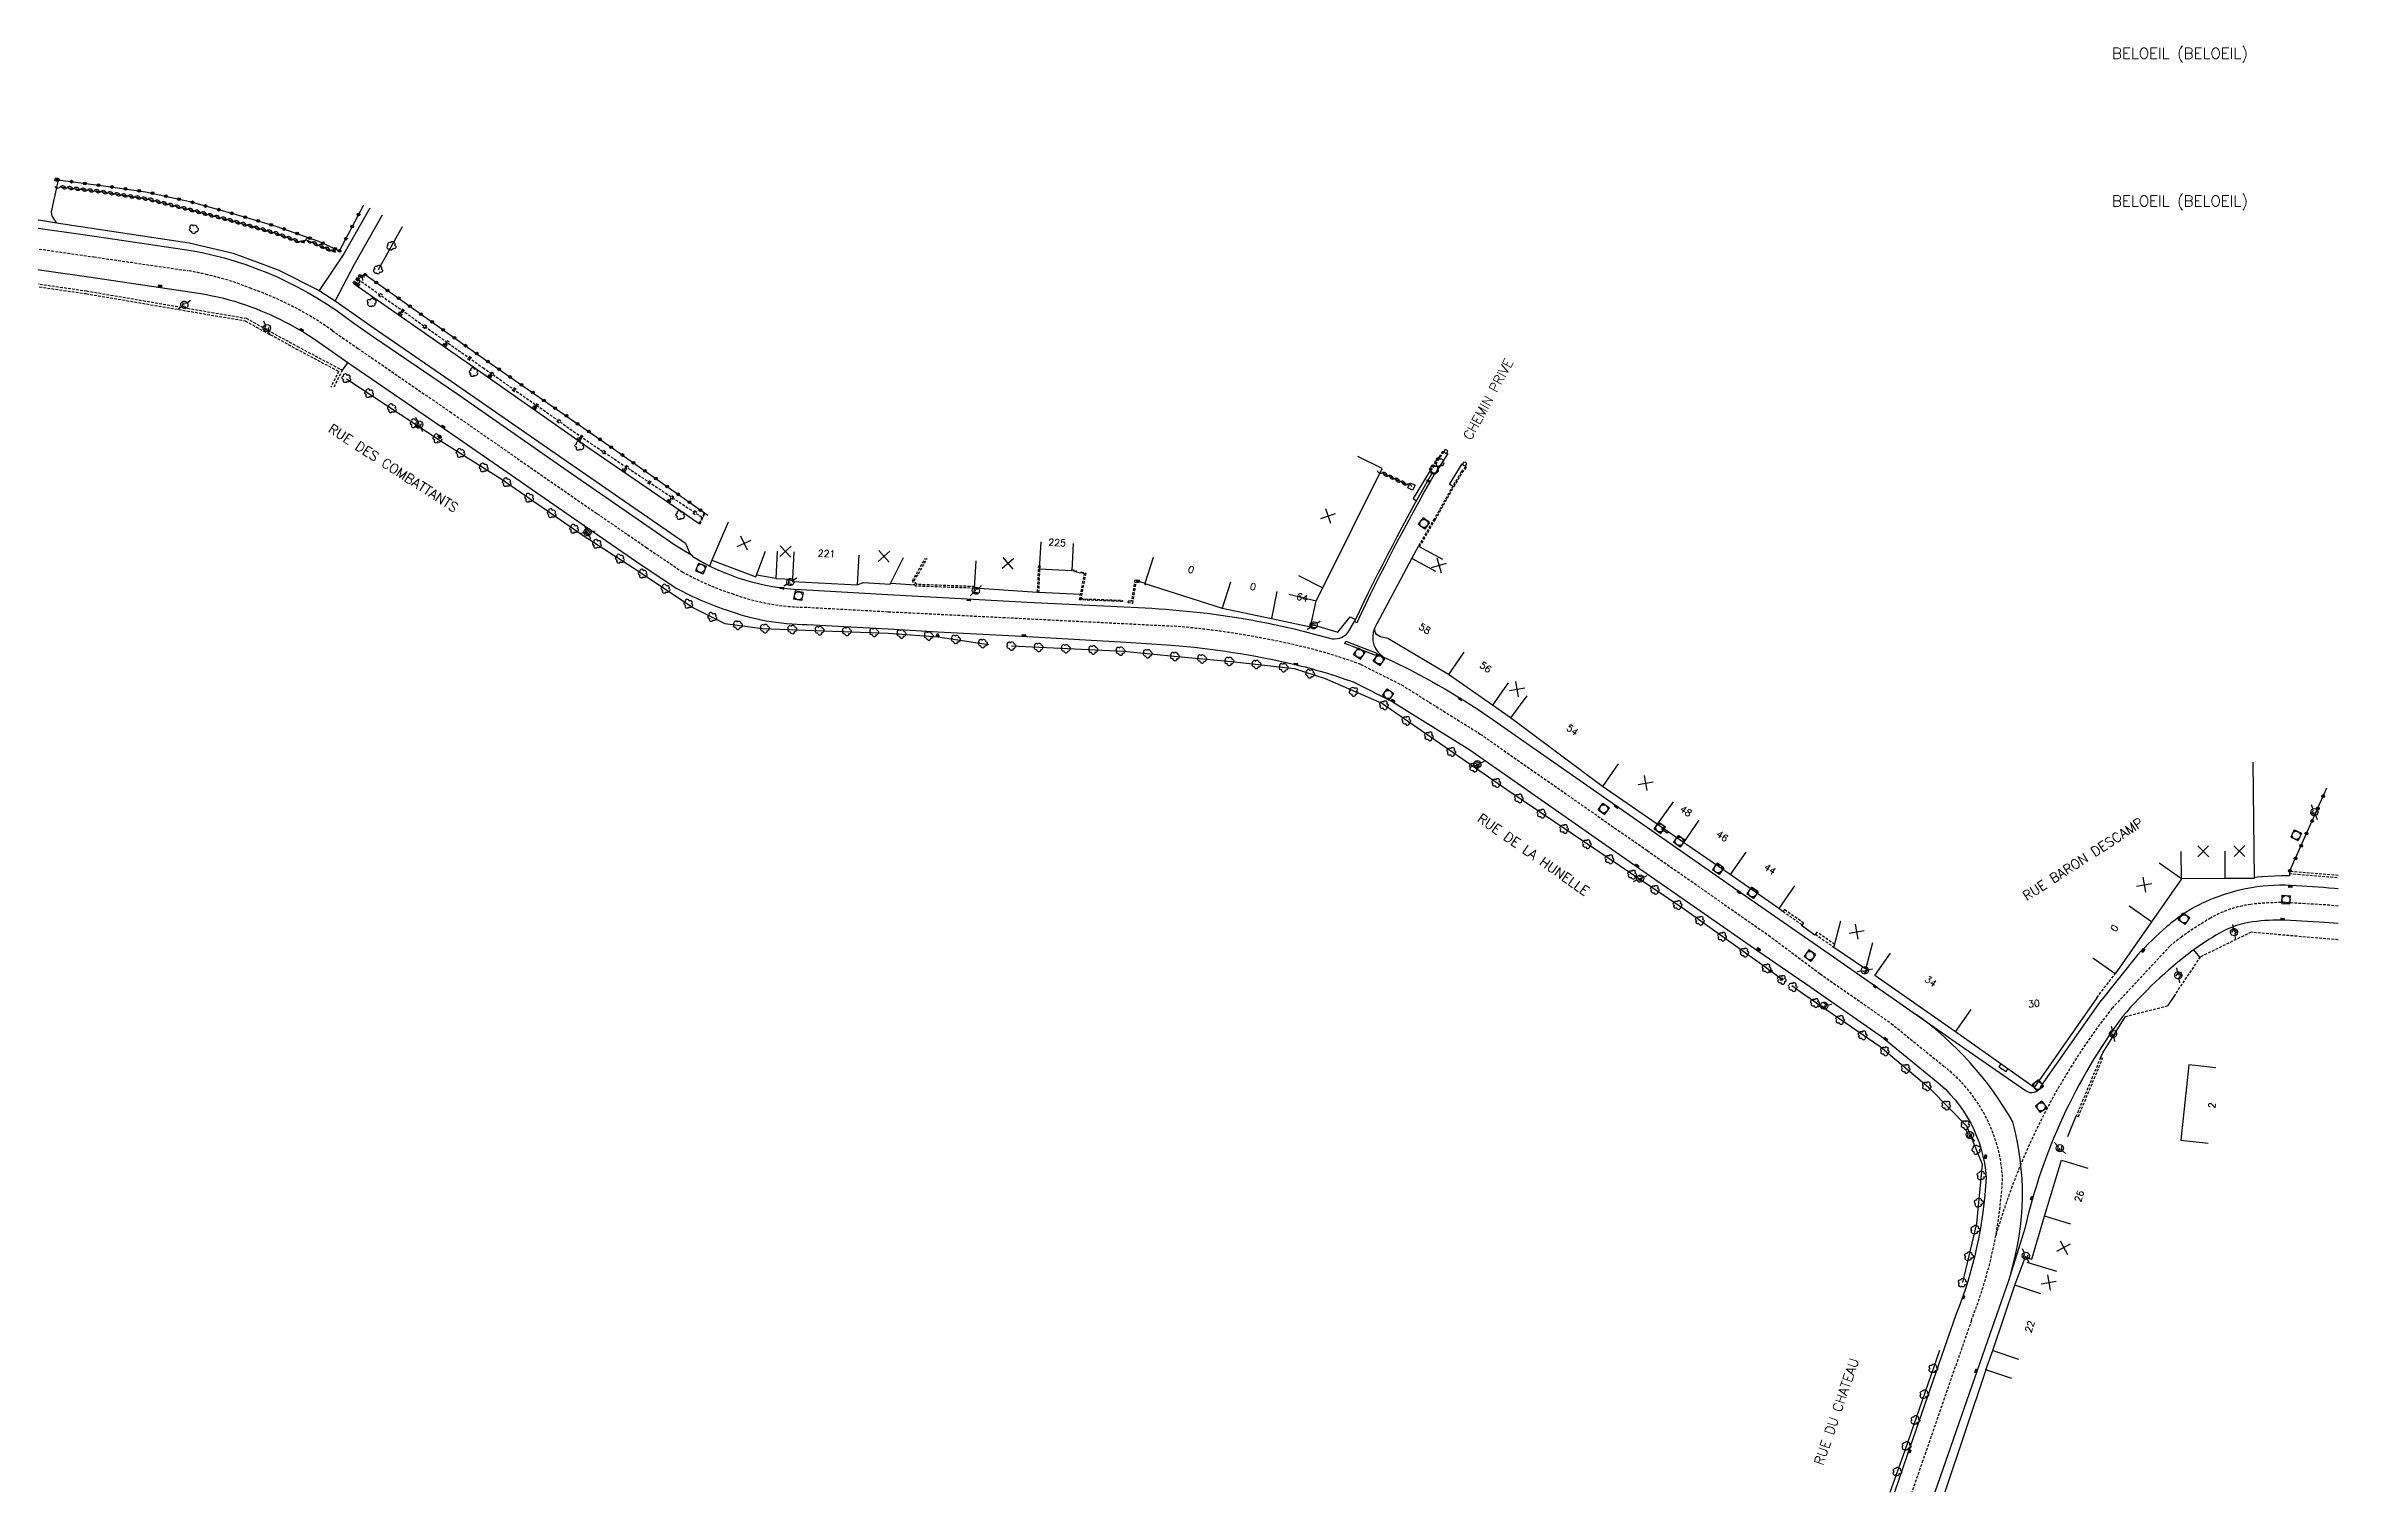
# Model space of a CAD drawing. Header units: millimetres. Extents: x 103999 to 105000, y 137999 to 138988.
# Drawn here: x 104580.5 to 105000, y 138000 to 138264.8 of the extents above; entities that cross this region are included whole.
import ezdxf
from ezdxf.enums import TextEntityAlignment as Align

# ---------------------------------------------------------------- set-up
doc = ezdxf.new("R2010")
doc.units = ezdxf.units.MM
doc.linetypes.add('DASHED', pattern=[0.75, 0.5, -0.25])
doc.layers.get('0').update_dxf_attribs({"linetype": 'CONTINUOUS'})
for name, color, linetype in [('W0001', 6, 'DASHED'), ('W0008', 7, 'CONTINUOUS'), ('W0100', 7, 'CONTINUOUS'), ('W0112', 1, 'DASHED'), ('W0211', 2, 'CONTINUOUS'), ('W0220', 5, 'DASHED'), ('W0300', 7, 'CONTINUOUS'), ('W0302', 3, 'CONTINUOUS'), ('W0310', 3, 'CONTINUOUS'), ('W0322', 7, 'CONTINUOUS'), ('W0334', 7, 'CONTINUOUS'), ('W0400', 7, 'CONTINUOUS'), ('W0420', 7, 'CONTINUOUS'), ('W0471', 7, 'CONTINUOUS'), ('W0851', 7, 'CONTINUOUS'), ('W0980', 7, 'CONTINUOUS'), ('W0989', 7, 'CONTINUOUS'), ('W0991', 7, 'CONTINUOUS'), ('W1102', 7, 'CONTINUOUS')]:
    doc.layers.add(name, color=color, linetype=linetype)
doc.styles.get("Standard").update_dxf_attribs({"font": 'romans.shx', "width": 0.85})

# ---------------------------------------------------------------- blocks, each defined once
blk = doc.blocks.new('t991o')
at = {"color": 0, "linetype": 'Continuous'}
for p, q in [((-1, 1), (1, -1)), ((-1, -1), (1, 1))]:
    blk.add_line(p, q, dxfattribs=at)
blk = doc.blocks.new('T400')
for p, q in [((-0.15, 0.3), (0.15, 0.3)), ((-0.15, -0.25), (-0.15, 0.3)), ((-0.15, 0.15), (0.15, 0.15)), ((-0.15, 0), (0.15, 0)), ((0.15, 0.3), (0.15, -0.25)), ((-0.15, -0.15), (0.15, -0.15)), ((-0.15, -0.25), (-0.15, -0.3)), ((-0.15, -0.3), (0.15, -0.3)), ((0.15, -0.3), (0.15, -0.25))]:
    blk.add_line(p, q)
blk = doc.blocks.new('T471')
for p, q in [((-0.333334, 0.333334), (-0.333334, -0.333334)), ((-0.333334, 0.333334), (0.333334, 0.333334)), ((-0.333334, 0), (0, 0)), ((0.500001, 0.500001), (1.000002, 1.000002)), ((-0.500001, -0.500001), (-1.000002, -1.000002)), ((-0.333334, -0.333334), (0.333334, -0.333334))]:
    blk.add_line(p, q)
blk.add_ellipse((0, 0), major_axis=(0.471405, 0.471405), ratio=1, start_param=5.4977871438, end_param=11.780972451)
blk = doc.blocks.new('T300')
for p, q in [((-0.8, 0.51), (-0.86, 0.34)), ((-0.86, 0.34), (-0.86, 0.17)), ((-0.86, 0.17), (-0.74, 0.06)), ((-0.69, 0.63), (-0.8, 0.51)), ((-0.8, -0.06), (-0.74, 0.06)), ((-0.74, 0.06), (-0.69, 0.11)), ((-0.57, 0.69), (-0.69, 0.63)), ((-0.46, 0.69), (-0.57, 0.69)), ((-0.29, 0.63), (-0.46, 0.69)), ((-0.29, 0.63), (-0.17, 0.74)), ((-0.23, 0.57), (-0.29, 0.63)), ((-0.17, 0.74), (-0.06, 0.8)), ((-0.06, 0.8), (0.06, 0.8)), ((0.06, 0.8), (0.23, 0.74)), ((0.23, 0.74), (0.34, 0.63)), ((0.34, 0.63), (0.4, 0.51)), ((0.46, 0.46), (0.34, 0.46)), ((0.4, 0.51), (0.4, 0.46)), ((0.57, 0.4), (0.46, 0.46)), ((0.57, 0.4), (0.69, 0.29)), ((0.69, 0.29), (0.74, 0.17)), ((0.74, 0.06), (0.69, -0.17)), ((0.74, 0.17), (0.74, 0.06)), ((-0.8, -0.17), (-0.8, -0.06)), ((-0.8, -0.23), (-0.8, -0.17)), ((-0.74, -0.34), (-0.8, -0.23)), ((-0.69, -0.4), (-0.74, -0.34)), ((-0.51, -0.46), (-0.69, -0.4)), ((-0.4, -0.46), (-0.51, -0.46)), ((-0.4, -0.46), (-0.34, -0.46)), ((-0.34, -0.46), (-0.34, -0.4)), ((-0.34, -0.51), (-0.34, -0.46)), ((-0.29, -0.63), (-0.34, -0.51)), ((-0.17, -0.74), (-0.29, -0.63)), ((-0.06, -0.8), (-0.17, -0.74)), ((0.06, -0.8), (-0.06, -0.8)), ((0.17, -0.74), (0.06, -0.8)), ((0.23, -0.69), (0.17, -0.74)), ((0.29, -0.46), (0.23, -0.46)), ((0.29, -0.63), (0.23, -0.69)), ((0.46, -0.4), (0.29, -0.46)), ((0.34, -0.51), (0.29, -0.63)), ((0.34, -0.51), (0.34, -0.46)), ((0.57, -0.34), (0.46, -0.4)), ((0.63, -0.29), (0.57, -0.34)), ((0.69, -0.17), (0.63, -0.29))]:
    blk.add_line(p, q)
blk = doc.blocks.new('T420')
for p, q in [((0.75, 0.75), (-0.75, 0.75)), ((-0.75, 0.75), (-0.75, -0.75)), ((0.75, 0.75), (0.75, -0.75)), ((0.75, -0.75), (-0.75, -0.75))]:
    blk.add_line(p, q)
blk.add_ellipse((0, 0), major_axis=(-0.53, 0.53), ratio=1, start_param=3.926991, end_param=10.210176)
blk = doc.blocks.new('t112o')
at = {"color": 0, "linetype": 'Continuous'}
for p, q in [((-0.5, 0.5), (0.5, 0.5)), ((-0.5, -0.5), (-0.5, 0.5)), ((0.5, 0.5), (0.5, -0.5)), ((0.5, -0.5), (-0.5, -0.5))]:
    blk.add_line(p, q, dxfattribs=at)
blk = doc.blocks.new('t211o')
at = {"color": 0, "linetype": 'Continuous'}
for p, q in [((-0.29, 0.5), (-0.29, 0)), ((0, 1), (0, 0)), ((0.29, 0.5), (0.29, 0))]:
    blk.add_line(p, q, dxfattribs=at)
blk = doc.blocks.new('t220o')
at = {"color": 0, "linetype": 'Continuous'}
for p, q in [((-0.25, 0.25), (0.25, 0.25)), ((-0.25, -0.25), (0.25, -0.25))]:
    blk.add_line(p, q, dxfattribs=at)
blk = doc.blocks.new('t310o')
at = {"color": 0, "linetype": 'Continuous'}
for centre, start, end in [((-0.5, 0.38), 216.8699, 323.1304), ((0.5, -0.37), 36.8699, 143.1303)]:
    blk.add_arc(centre, 0.625, start, end, dxfattribs=at)
blk = doc.blocks.new('t322o')
at = {"color": 0, "linetype": 'Continuous'}
for radius in [0.25, 0.15]:
    blk.add_circle((0, 0), radius, dxfattribs=at)
blk = doc.blocks.new('T851')
for p, q in [((-0.25, -0.15), (0, 0.32)), ((0, 0.32), (0.25, -0.15)), ((-0.25, -0.15), (0.25, -0.15))]:
    blk.add_line(p, q)
for major_axis in [(-0.106, 0.106), (-0.0354, 0.0354), (-0.0236, 0.0236)]:
    blk.add_ellipse((0, 0), major_axis=major_axis, ratio=1, start_param=3.926991, end_param=10.210176)

msp = doc.modelspace()

# ---------------------------------------------------------------- linework, layer by layer
at = {"layer": 'W0001'}
for points in [[(104575.54, 138228.12), (104589.26, 138226.13), (104606.48, 138223.62, -0.014247), (104610.06, 138222.86, -0.04232), (104618.08, 138220.33, -0.069818), (104632.9, 138212.67), (104637.57, 138209.39), (104654.45, 138197.79), (104666.71, 138189.3), (104681.4, 138179.12), (104690.39, 138172.92), (104696.94, 138168.51, 0.049702), (104706.03, 138164.49, 0.086786), (104719.91, 138161.99), (104734.61, 138161.19), (104786.75, 138158.56, -0.036355), (104809.65, 138154.96, -0.031304), (104821.13, 138151.53), (104828.58, 138147.79), (104842.99, 138138.79), (104873.53, 138117.47), (104895.77, 138101.94), (104905.21, 138094.89)], [(105000, 138107.3), (104997.74, 138107.5), (104990.34, 138107.92, 0.036583), (104983.99, 138107.59, 0.101348), (104976.66, 138105.09, 0.022499), (104971.36, 138101.67, 0.024074), (104969.2, 138099.96), (104958.61, 138088.59)], [(104905.21, 138094.89), (104918.21, 138085.81), (104928.03, 138077.82, -0.212229), (104938.59, 138057.65, -0.081743), (104932.87, 138031.42), (104923.98, 138005.8), (104921.97, 138000)], [(104958.61, 138088.59, 0.096187), (104937.32, 138046.9)]]:
    msp.add_lwpolyline(points, format="xyb", dxfattribs=at)
at = {"layer": 'W0008'}
for points in [[(104576.07, 138231.84), (104589.8, 138229.85), (104607.09, 138227.32, -0.121999), (104636.86, 138213.98), (104640.47, 138211.49), (104655.67, 138201.11), (104675.31, 138187.44), (104695.61, 138173.41), (104698.8, 138171.48), (104698.78, 138171.34, 0.129302), (104718.74, 138165.26), (104734.6, 138164.34), (104749.1, 138163.53), (104760.08, 138162.96), (104779.11, 138162, -0.032019), (104799.26, 138159.98, -0.02027), (104810.57, 138157.64), (104815.4, 138156.34, 0.303131), (104818.82, 138157.41), (104819.99, 138159.41), (104820.44, 138159.2, -0.019811), (104834.63, 138186.38)], [(104573.72, 138224.54), (104588.38, 138222.47), (104608.83, 138219.41, -0.046105), (104617.04, 138217.35, -0.069842), (104631.08, 138210.1), (104635.77, 138206.8), (104652.66, 138195.19), (104664.92, 138186.71), (104679.61, 138176.53), (104688.61, 138170.32), (104695.28, 138165.83, 0.050027), (104705, 138161.52, 0.086019), (104719.82, 138158.84), (104734.61, 138158.03), (104743.74, 138157.52), (104759.04, 138156.69), (104778.17, 138155.59), (104786.49, 138155.08, -0.036296), (104808.87, 138151.57, -0.030782), (104819.74, 138148.32), (104826.87, 138144.75), (104841.07, 138135.88), (104871.54, 138114.61), (104893.79, 138099.07), (104903.5, 138092.43)], [(104823.63, 138158.13, 0.368937), (104825.41, 138152.82, -0.044713), (104844.73, 138141.82), (104890.75, 138109.74), (104907.67, 138098.03)], [(104907.67, 138098.03), (104929.29, 138082.89), (104942.76, 138073.55, 0.497187), (104945.59, 138074.27), (104956.6, 138090.01)], [(104903.5, 138092.43), (104916.4, 138083.41), (104926.15, 138075.48, -0.210645), (104935.58, 138057.62, -0.08139), (104930.06, 138032.47), (104921.15, 138006.78), (104918.8, 138000)], [(104960.58, 138087.13, 0.10382), (104942.66, 138048.26), (104939.65, 138038.69), (104935.35, 138026.32), (104926.2, 138000)]]:
    msp.add_lwpolyline(points, format="xyb", dxfattribs=at)
for points in [[(104639.76, 138235.07), (104635.02, 138226.67), (104630.5, 138219.97)], [(104642.01, 138233.8), (104636.91, 138224.77), (104633.41, 138218.07)]]:
    msp.add_lwpolyline(points, dxfattribs=at)
at = {"layer": 'W0008', "flags": 128}
msp.add_lwpolyline([(105000, 138110.45), (104999.31, 138110.51, 0.007854), (104991.33, 138111.06, 0.063239), (104983.13, 138110.46, 0.057362), (104975.61, 138108.02, 0.073122), (104968.59, 138103.48, 0.023822), (104963.35, 138098.42), (104956.6, 138090.01)], format="xyb", dxfattribs=at)
at = {"layer": 'W0100'}
for p, q in [((104971.34, 138112.26), (104967.24, 138115.13)), ((104971.34, 138112.26), (104971.3, 138117.26)), ((104949.38, 138060.77), (104954.16, 138059.33)), ((104936.79, 138025.94), (104941.53, 138024.33))]:
    msp.add_line(p, q, dxfattribs=at)
for points in [[(104783.11, 138171.09), (104781.6, 138166.33), (104795.77, 138161.82), (104804.77, 138159.97), (104811.95, 138158.44), (104812.94, 138163.17), (104814.17, 138165.55), (104825.05, 138187.37), (104820.57, 138189.6)], [(104705.38, 138177.55), (104702.39, 138170.59), (104710.44, 138167.56), (104712.2, 138172.24)], [(104714.3, 138172.28), (104714.05, 138167.29), (104717.17, 138167.14), (104717.15, 138166.7), (104729.05, 138166.1), (104730.07, 138166.5), (104734.99, 138166.25), (104737.42, 138171.13)], [(104768.49, 138173.68), (104768.22, 138168.68), (104762.36, 138168.99), (104762.62, 138173.99)], [(104900.48, 138110.98), (104897.63, 138106.88), (104888.73, 138113.05), (104880.19, 138118.91), (104875.39, 138122.28), (104865.38, 138129.19), (104848.52, 138141.76), (104845.23, 138144.06), (104837.16, 138149.68), (104826.08, 138156.29), (104824.71, 138156.56), (104824.02, 138157.01), (104823.82, 138157.34), (104823.63, 138158.13), (104830.45, 138170.94), (104831.7, 138173.21), (104836.08, 138170.79)], [(104761.97, 138164.73), (104761.93, 138164.67), (104750.42, 138165.48), (104750.77, 138170.47)], [(104984.41, 138133.64), (104984.63, 138112.35), (104979.35, 138112.33), (104971.34, 138112.26), (104965.84, 138104.42), (104959.19, 138094.88), (104955.09, 138097.74)], [(104907.72, 138099.74), (104908.97, 138104.59)], [(104913.57, 138095.76), (104907.72, 138099.74)], [(104913.57, 138095.76), (104914.82, 138100.6)], [(104955.82, 138090.52), (104944.37, 138074.08), (104929.98, 138084.27), (104915.2, 138094.56), (104918.05, 138098.67)], [(104956.52, 138079.54), (104956.93, 138080.45), (104961.06, 138087.05)], [(104977.63, 138077.7), (104972.66, 138078.22), (104971.22, 138064.43), (104976.19, 138063.91)], [(104936.79, 138025.94), (104940.85, 138037.91), (104942.69, 138042.99), (104943.92, 138042.68), (104946.28, 138050.5), (104949.38, 138060.77)], [(104940.29, 138020.83), (104935.55, 138022.42), (104928.04, 138000)]]:
    msp.add_lwpolyline(points, dxfattribs=at)
msp.add_lwpolyline([(105000, 138104.09), (104997.51, 138104.3), (104990.22, 138104.72, 0.036225), (104984.39, 138104.41, 0.101348), (104978.27, 138102.33, 0.022499), (104973.22, 138099.06, 0.050989), (104960.58, 138087.13, 0.050989)], format="xyb", dxfattribs=at)
at = {"layer": 'W0112'}
for p, q in [((104955.82, 138090.52), (104959.19, 138094.88)), ((104961.06, 138087.05), (104968.76, 138089.05))]:
    msp.add_line(p, q, dxfattribs=at)
for points in [[(104582.27, 138240.61), (104582.71, 138240.52), (104582.6, 138239.97), (104582.14, 138240.07)], [(104636.75, 138221.34), (104637.93, 138222.93), (104638.11, 138222.8), (104636.93, 138221.21)], [(104836.11, 138190.53), (104833.79, 138187.09), (104833.98, 138186.97), (104836.3, 138190.4)], [(104836.3, 138190.4), (104836.81, 138190.12), (104837.07, 138190.61), (104836.56, 138190.89)], [(104840, 138188.64), (104839.7, 138188.18), (104840.23, 138187.8), (104840.55, 138188.24)], [(104700.21, 138177.25), (104701.08, 138179.12), (104700.91, 138179.2), (104700.04, 138177.33)], [(104768.23, 138168.89), (104769.06, 138168.69), (104769.01, 138168.49), (104768.22, 138168.68)], [(104769.94, 138168.47), (104770.79, 138168.26), (104769.9, 138163.56), (104777.54, 138163.25), (104777.53, 138163.05), (104769.66, 138163.37), (104770.56, 138168.11), (104769.89, 138168.27)], [(104778.5, 138162.85), (104779.4, 138162.75), (104780.02, 138166.63), (104780.32, 138166.56), (104780.39, 138166.86), (104779.77, 138167), (104779.14, 138163.09), (104778.53, 138163.15)], [(104898.71, 138106.65), (104902.17, 138104.24), (104901.89, 138103.83), (104898.43, 138106.24)], [(104907.86, 138100.26), (104904.61, 138102.54), (104904.33, 138102.13), (104907.72, 138099.74)], [(104956.52, 138079.54), (104952.07, 138068.9), (104952.46, 138068.76), (104956.9, 138079.4)]]:
    msp.add_lwpolyline(points, close=True, dxfattribs=at)
for points in [[(104489.76, 138233.82), (104514.56, 138230.2), (104531.52, 138227.67), (104563.41, 138222.99), (104574.09, 138221.41), (104587.83, 138219.41), (104616.97, 138214.43), (104626.24, 138209.33), (104634.07, 138205.18), (104632.63, 138202.29)], [(104489.83, 138234.32), (104514.63, 138230.7), (104531.59, 138228.17), (104563.49, 138223.49), (104574.16, 138221.91), (104587.91, 138219.91), (104617.14, 138214.9), (104626.48, 138209.77), (104634.73, 138205.4), (104633.08, 138202.06)], [(104831.9, 138173.1), (104834.78, 138178.09), (104838.19, 138184.07), (104839.69, 138186.63), (104840.45, 138187.57), (104840.28, 138187.71), (104839.51, 138186.76), (104837.99, 138184.19), (104834.58, 138178.2), (104831.7, 138173.21)], [(104750.42, 138165.48), (104739.69, 138165.87), (104739.06, 138166.84), (104741.44, 138170.93)], [(104750.43, 138165.78), (104739.86, 138166.17), (104739.41, 138166.84), (104741.78, 138170.91)], [(104762.39, 138169.65), (104762.17, 138164.72), (104761.97, 138164.73), (104762.19, 138169.67)], [(104781.6, 138166.33), (104781.57, 138166.22), (104781.79, 138166.16), (104781.82, 138166.26)], [(105000, 138112.9), (104991.12, 138113.64), (104991.09, 138113.24), (105000, 138112.5)], [(105000, 138101.11), (104984.06, 138102.49), (104974.75, 138097.99), (104970.15, 138091.13)]]:
    msp.add_lwpolyline(points, dxfattribs=at)
at = {"layer": 'W0211'}
for points in [[(104638.11, 138222.8), (104638.93, 138222.89)], [(104636.93, 138221.21), (104659.4, 138205.55), (104679.47, 138191.4), (104700.04, 138177.33)]]:
    msp.add_lwpolyline(points, dxfattribs=at)
at = {"layer": 'W0220'}
for points in [[(104637.61, 138222.06), (104660.45, 138205.88), (104680.12, 138192.05), (104700.57, 138178.47)], [(104700.73, 138178.37), (104700.76, 138178.35)]]:
    msp.add_lwpolyline(points, dxfattribs=at)
at = {"layer": 'W0302'}
for points in [[(104641.35, 138223.85), (104645.76, 138231.68)], [(104635.5, 138203.83), (104652.62, 138192.53), (104663.98, 138185.38), (104678.8, 138175.16), (104687.9, 138169.3), (104699.02, 138161.9), (104704.72, 138159), (104711.66, 138158.1), (104721.1, 138157.75), (104734.66, 138157.28), (104743.7, 138156.61), (104753.06, 138155.17)], [(104895.35, 138096), (104880.4, 138106.68), (104847.85, 138128.57), (104824.93, 138144.43), (104814.66, 138148.89), (104808.98, 138150.71), (104797.47, 138152.03), (104787.6, 138152.93), (104777.72, 138153.91), (104757.23, 138154.87)], [(104902.39, 138090.98), (104899.99, 138092.7)], [(104931.31, 138038.4), (104933.87, 138049.2), (104934.93, 138059.98), (104932.07, 138067.01), (104925.42, 138073.79), (104916.19, 138081.5), (104902.4, 138090.96)], [(104918, 138000), (104920.73, 138007.68), (104927.08, 138025.99)]]:
    msp.add_lwpolyline(points, dxfattribs=at)
at = {"layer": 'W0310'}
for points in [[(104583.11, 138238.95), (104590.49, 138238.09), (104599.25, 138236.7), (104606.31, 138234.91), (104614.31, 138232.81), (104622.33, 138230.54), (104626.9, 138228.89), (104628.13, 138229.26), (104633.42, 138226.98)], [(104825.03, 138186.61), (104829.67, 138184.39)]]:
    msp.add_lwpolyline(points, dxfattribs=at)
at = {"layer": 'W0322'}
for points in [[(104582.68, 138240.23), (104590.62, 138239.2), (104598.75, 138238.07), (104606.81, 138236.27), (104614.69, 138234.07), (104622.55, 138231.79), (104630.37, 138229.03), (104634.22, 138227.26)], [(104634.22, 138227.26), (104638.66, 138235.69)], [(104638.93, 138222.89), (104661.03, 138207.25), (104683.54, 138191.6), (104701.64, 138178.85)], [(104780.38, 138166.76), (104781.64, 138166.41)], [(104991.18, 138113.73), (104997.94, 138128.93)], [(104898.14, 138093.9), (104895.35, 138096)]]:
    msp.add_lwpolyline(points, dxfattribs=at)
at = {"layer": 'W0334'}
msp.add_line((104769.01, 138168.49), (104769.89, 138168.27), dxfattribs=at)
for points in [[(104531.47, 138239.86), (104531.43, 138239.54), (104551.87, 138236.73), (104555.9, 138236.55), (104575.51, 138233.61), (104575.5, 138233.51), (104582.46, 138232.36), (104606.71, 138228.74), (104614.79, 138226.85), (104622.99, 138223.75), (104630.5, 138219.97), (104633.41, 138218.07), (104641.17, 138212.65), (104656.6, 138202.06), (104676.07, 138188.54), (104697.56, 138173.73), (104698.42, 138171.71)], [(104582.46, 138232.36), (104581.65, 138233.65), (104581.55, 138233.88), (104581.53, 138234.38), (104582.76, 138239.92), (104582.6, 138239.97)], [(104635.65, 138206.71), (104634.73, 138205.4)], [(104833.98, 138186.97), (104834.68, 138186.33), (104837.1, 138190.13)], [(104833.84, 138187.06), (104830.73, 138181.91), (104831.3, 138181.49)], [(104839.63, 138188.27), (104837.36, 138184.58), (104837.99, 138184.19)], [(104702, 138169.55), (104702.39, 138170.59)], [(104714.05, 138167.29), (104710.58, 138167.87)], [(104739.57, 138166.05), (104735.12, 138166.33)], [(104769.84, 138164.31), (104762.17, 138164.72)], [(104812.04, 138158.88), (104816.9, 138157.45), (104819.2, 138160.27), (104820.15, 138159.74)], [(104877.38, 138120.88), (104877.2, 138120.63), (104876.21, 138121.32), (104876.39, 138121.58)], [(104991.09, 138113.24), (104991.07, 138112.8), (104989.6, 138112.82), (104985.99, 138112.63), (104984.63, 138112.52)], [(104898.43, 138106.24), (104897.63, 138106.88)], [(104904.33, 138102.13), (104904.23, 138101.98), (104901.78, 138103.72), (104901.89, 138103.83)], [(104974.7, 138097.92), (104973.56, 138099.3)], [(104970.15, 138091.13), (104968.76, 138089.05)], [(104938.28, 138078.39), (104937.93, 138077.89), (104939.22, 138076.99), (104939.57, 138077.48)], [(104950.5, 138065.13), (104952.07, 138068.9)], [(104935.55, 138022.42), (104936.79, 138025.94)]]:
    msp.add_lwpolyline(points, dxfattribs=at)
for points in [[(104834.25, 138186.72, 0.019882), (104819.99, 138159.41, 0.019882)], [(104940.07, 138040.01, 0.140823), (104940.45, 138067.81, 0.10851), (104922.77, 138087.46)]]:
    msp.add_lwpolyline(points, format="xyb", dxfattribs=at)
msp.add_lwpolyline([(104818.4, 138155.78), (104824.08, 138153.6), (104823.91, 138153.17), (104818.24, 138155.35)], close=True, dxfattribs=at)
at = {"layer": 'W1102'}
for p, q in [((104717.17, 138167.14), (104717.41, 138172.13)), ((104729.05, 138166.1), (104729.33, 138171.54)), ((104834.84, 138168.55), (104830.45, 138170.94)), ((104797.29, 138166.61), (104795.77, 138161.82)), ((104805.78, 138164.87), (104804.77, 138159.97)), ((104807.95, 138164.4), (104812.94, 138163.17)), ((104809.72, 138167.84), (104814.17, 138165.55)), ((104840.01, 138153.79), (104837.16, 138149.68)), ((104848.11, 138148.16), (104845.23, 138144.06)), ((104851.5, 138145.77), (104848.52, 138141.76)), ((104868.23, 138133.31), (104865.38, 138129.19)), ((104878.27, 138126.37), (104875.39, 138122.28)), ((104883.02, 138123.03), (104880.19, 138118.91)), ((104891.58, 138117.16), (104888.73, 138113.05)), ((104979.35, 138112.33), (104979.31, 138117.33)), ((104965.84, 138104.42), (104961.74, 138107.28)), ((104929.98, 138084.27), (104932.84, 138088.38)), ((104951.07, 138049.06), (104946.28, 138050.5)), ((104943.05, 138042.12), (104948.48, 138040.48)), ((104945.58, 138036.31), (104940.85, 138037.91))]:
    msp.add_line(p, q, dxfattribs=at)

# ---------------------------------------------------------------- block references
at = {"layer": 'W0112', "rotation": 334.4154217998857}
msp.add_blockref('t112o', (104830.39, 138184.11), dxfattribs=at)
at = {"layer": 'W0211'}
for p, rotation in [((104638.4, 138222.83), 186.1742584199056), ((104637.41, 138220.88), 325.1197188174136), ((104645.14, 138215.49), 325.1197188174136), ((104653.34, 138209.77), 325.1197188174136), ((104661.54, 138204.04), 324.8152207214627), ((104669.71, 138198.28), 324.8152207214627), ((104677.88, 138192.52), 324.8152207214627), ((104686.12, 138186.85), 325.6367829943287), ((104694.37, 138181.21), 325.6367829943287)]:
    msp.add_blockref('t211o', p, dxfattribs=dict(at, rotation=rotation))
at = {"layer": 'W0220'}
for p, rotation in [((104637.61, 138222.06), 324.6963960451457), ((104641.69, 138219.17), 324.6963960451457), ((104645.77, 138216.28), 324.6963960451457), ((104649.85, 138213.39), 324.6963960451457), ((104653.93, 138210.5), 324.6963960451457), ((104658.01, 138207.61), 324.6963960451457), ((104662.1, 138204.72), 324.8927497825377), ((104666.19, 138201.85), 324.8927497825377), ((104670.28, 138198.97), 324.8927497825377), ((104674.37, 138196.1), 324.8927497825377), ((104678.46, 138193.22), 324.8927497825377), ((104682.59, 138190.41), 326.4114161708857), ((104686.76, 138187.65), 326.4114161708857), ((104690.92, 138184.88), 326.4114161708857), ((104695.09, 138182.11), 326.4114161708857), ((104699.25, 138179.35), 326.4114161708857)]:
    msp.add_blockref('t220o', p, dxfattribs=dict(at, rotation=rotation))
at = {"layer": 'W0300'}
for p, rotation in [((104607.62, 138231.18), 350.4854782610764), ((104643.8, 138228.2), 60.57323906730274), ((104641.35, 138223.85), 60.57323906730274), ((104640.03, 138217.76), 233.4057234690096), ((104658.8, 138204.94), 324.7229374034977), ((104635.5, 138203.83), 326.5620569273347), ((104639.67, 138201.08), 326.5620569273347), ((104643.84, 138198.32), 326.5620569273347), ((104648.02, 138195.57), 326.5620569273347), ((104652.19, 138192.81), 326.5620569273347), ((104656.41, 138190.14), 327.8120109060596), ((104678.17, 138191.44), 324.7229374034977), ((104835.56, 138188.46), 328.2163843703447), ((104660.65, 138187.48), 327.8120109060596), ((104664.85, 138184.78), 325.4024847624416), ((104834.57, 138187.11), 328.2163843703447), ((104668.97, 138181.94), 325.4024847624416), ((104673.08, 138179.1), 325.4024847624416), ((104677.2, 138176.26), 325.4024847624416), ((104696.61, 138178.76), 326.4114161708857), ((104681.37, 138173.5), 327.2181293246106), ((104685.57, 138170.79), 327.2181293246106), ((104689.76, 138168.06), 326.3828527927497), ((104693.92, 138165.29), 326.3828527927497), ((104698.09, 138162.52), 326.3828527927497), ((104702.48, 138160.14), 332.9862182490567), ((104707.18, 138158.68), 352.650685880669), ((104712.14, 138158.08), 357.8524455687159), ((104717.14, 138157.9), 357.8524455687159), ((104722.14, 138157.71), 358.0395792698222), ((104727.13, 138157.54), 358.0395792698222), ((104732.13, 138157.37), 358.0395792698222), ((104737.12, 138157.1), 355.7673205586566), ((104742.11, 138156.73), 355.7673205586566), ((104747.07, 138156.09), 351.2158035987819), ((104752.01, 138155.33), 351.2158035987819), ((104757.23, 138154.87), 357.3355772446865), ((104762.23, 138154.64), 357.3355772446865), ((104767.22, 138154.4), 357.3355772446865), ((104772.22, 138154.17), 357.3355772446865), ((104777.21, 138153.94), 357.3355772446865), ((104782.19, 138153.47), 354.3162463674904), ((104787.17, 138152.97), 354.3162463674904), ((104792.14, 138152.52), 354.777809899257), ((104797.12, 138152.06), 354.777809899257), ((104802.09, 138151.5), 353.4642794797455), ((104807.06, 138150.93), 353.4642794797455), ((104811.9, 138149.77), 342.2264165246737), ((104819.8, 138146.66), 126.5414892844585), ((104825.32, 138144.16), 145.3253098708174), ((104829.43, 138141.32), 145.3253098708174), ((104833.55, 138138.47), 145.3253098708174), ((104837.66, 138135.63), 145.3253098708174), ((104841.77, 138132.78), 145.3253098708174), ((104845.88, 138129.94), 145.3253098708174), ((104850.01, 138127.12), 146.0773312113265), ((104854.16, 138124.33), 146.0773312113265), ((104858.31, 138121.54), 146.0773312113265), ((104862.46, 138118.75), 146.0773312113265), ((104866.61, 138115.96), 146.0773312113265), ((104870.76, 138113.17), 146.0773312113265), ((104874.91, 138110.38), 146.0773312113265), ((104879.06, 138107.59), 146.0773312113265), ((104883.15, 138104.72), 144.4399121958455), ((104887.22, 138101.81), 144.4399121958455), ((104891.29, 138098.9), 144.4399121958455), ((104895.35, 138096), 144.4399121958455), ((104898.14, 138093.9), 144.3090173349534), ((104900.16, 138092.58), 144.3090173349534), ((104904.22, 138089.66), 144.3090173349534), ((104908.81, 138086.57), 145.558166733269), ((104912.93, 138083.74), 145.558166733269), ((104917, 138080.83), 140.120004348073), ((104920.83, 138077.62), 140.120004348073), ((104924.67, 138074.42), 140.120004348073), ((104928.24, 138070.92), 134.417938398435), ((104931.74, 138067.35), 134.417938398435), ((104933.78, 138062.82), 112.171131345568), ((104934.74, 138058.05), 84.34545399479411), ((104934.25, 138053.08), 84.34545399479411), ((104933.61, 138048.13), 76.6895097134487), ((104932.46, 138043.26), 76.6895097134487), ((104931.31, 138038.4), 76.6895097134487), ((104925.94, 138022.71), 70.8838931850602), ((104924.3, 138017.99), 70.8838931850602), ((104922.66, 138013.26), 70.8838931850602), ((104921.03, 138008.54), 70.8838931850602), ((104919.36, 138003.83), 70.44282649192151)]:
    msp.add_blockref('T300', p, dxfattribs=dict(at, rotation=rotation))
at = {"layer": 'W0310'}
for p, rotation in [((104583.11, 138238.95), 353.3493091626542), ((104584.36, 138238.81), 353.3493091626542), ((104585.6, 138238.66), 353.3493091626542), ((104586.84, 138238.52), 353.3493091626542), ((104588.08, 138238.37), 353.3493091626542), ((104589.32, 138238.23), 353.3493091626542), ((104590.56, 138238.08), 350.9726389277088), ((104591.8, 138237.88), 350.9726389277088), ((104593.03, 138237.69), 350.9726389277088), ((104594.27, 138237.49), 350.9726389277088), ((104595.5, 138237.29), 350.9726389277088), ((104596.74, 138237.1), 350.9726389277088), ((104597.97, 138236.9), 350.9726389277088), ((104599.21, 138236.71), 350.9726389277088), ((104600.42, 138236.4), 345.7977269305547), ((104601.63, 138236.1), 345.7977269305547), ((104602.84, 138235.79), 345.7977269305547), ((104604.05, 138235.48), 345.7977269305547), ((104605.27, 138235.18), 345.7977269305547), ((104606.48, 138234.87), 345.3189086376346), ((104607.69, 138234.55), 345.3189086376346), ((104608.9, 138234.23), 345.3189086376346), ((104610.1, 138233.92), 345.3189086376346), ((104611.31, 138233.6), 345.3189086376346), ((104612.52, 138233.28), 345.3189086376346), ((104613.73, 138232.97), 345.3189086376346), ((104614.94, 138232.64), 344.1425099130956), ((104616.14, 138232.3), 344.1425099130956), ((104617.34, 138231.95), 344.1425099130956), ((104618.54, 138231.61), 344.1425099130956), ((104619.75, 138231.27), 344.1425099130956), ((104620.95, 138230.93), 344.1425099130956), ((104622.15, 138230.59), 344.1425099130956), ((104623.33, 138230.18), 340.1523191204766), ((104624.51, 138229.75), 340.1523191204766), ((104625.68, 138229.33), 340.1523191204766), ((104626.86, 138228.9), 340.1523191204766), ((104628.06, 138229.24), 16.78285527473076), ((104629.21, 138228.8), 336.6539340605207), ((104630.35, 138228.3), 336.6539340605207), ((104631.5, 138227.81), 336.6539340605207), ((104632.65, 138227.31), 336.6539340605207), ((104825.03, 138186.61), 334.4154217998857), ((104826.15, 138186.07), 334.4154217998857), ((104827.28, 138185.53), 334.4154217998857), ((104828.41, 138184.99), 334.4154217998857), ((104829.54, 138184.45), 334.4154217998857)]:
    msp.add_blockref('t310o', p, dxfattribs=dict(at, rotation=rotation))
at = {"layer": 'W0322'}
for p, rotation in [((104582.68, 138240.23), 352.6735294539124), ((104585.16, 138239.91), 352.6735294539124), ((104587.64, 138239.59), 352.6735294539124), ((104590.12, 138239.27), 352.6735294539124), ((104592.59, 138238.93), 352.0351124203254), ((104595.07, 138238.58), 352.0351124203254), ((104597.54, 138238.24), 352.0351124203254), ((104600, 138237.79), 347.4404795860006), ((104602.44, 138237.24), 347.4404795860006), ((104604.88, 138236.7), 347.4404795860006), ((104607.32, 138236.13), 344.3755561678007), ((104609.72, 138235.46), 344.3755561678007), ((104612.13, 138234.78), 344.3755561678007), ((104614.54, 138234.11), 344.3755561678007), ((104616.94, 138233.42), 343.8484273941046), ((104619.34, 138232.72), 343.8484273941046), ((104621.74, 138232.03), 343.8484273941046), ((104624.11, 138231.24), 340.5771822891356), ((104636.55, 138231.68), 62.18651098359355), ((104637.72, 138233.89), 62.18651098359355), ((104626.47, 138230.41), 340.5771822891356), ((104628.83, 138229.58), 340.5771822891356), ((104631.16, 138228.67), 335.2537766798667), ((104633.43, 138227.62), 335.2537766798667), ((104634.22, 138227.26), 62.18651098359355), ((104635.38, 138229.47), 62.18651098359355), ((104638.93, 138222.89), 324.7229374034977), ((104640.97, 138221.44), 324.7229374034977), ((104643.01, 138220), 324.7229374034977), ((104645.05, 138218.56), 324.7229374034977), ((104647.09, 138217.11), 324.7229374034977), ((104649.13, 138215.67), 324.7229374034977), ((104651.17, 138214.23), 324.7229374034977), ((104653.21, 138212.78), 324.7229374034977), ((104655.25, 138211.34), 324.7229374034977), ((104657.29, 138209.89), 324.7229374034977), ((104659.33, 138208.45), 324.7229374034977), ((104661.38, 138207.01), 325.1886733465137), ((104663.43, 138205.58), 325.1886733465137), ((104665.48, 138204.15), 325.1886733465137), ((104667.53, 138202.73), 325.1886733465137), ((104669.59, 138201.3), 325.1886733465137), ((104671.64, 138199.87), 325.1886733465137), ((104673.69, 138198.45), 325.1886733465137), ((104675.75, 138197.02), 325.1886733465137), ((104677.8, 138195.59), 325.1886733465137), ((104679.85, 138194.16), 325.1886733465137), ((104681.9, 138192.74), 325.1886733465137), ((104683.95, 138191.31), 324.8488272252567), ((104686, 138189.87), 324.8488272252567), ((104688.04, 138188.43), 324.8488272252567), ((104690.09, 138186.99), 324.8488272252567), ((104692.13, 138185.55), 324.8488272252567), ((104694.17, 138184.11), 324.8488272252567), ((104696.22, 138182.67), 324.8488272252567), ((104698.26, 138181.23), 324.8488272252567), ((104700.31, 138179.79), 324.8488272252567), ((104780.38, 138166.76), 344.6643821029516), ((104997.27, 138127.43), 66.01208315577989), ((104995.24, 138122.87), 66.01208315577989), ((104996.26, 138125.15), 66.01208315577989), ((104993.21, 138118.3), 66.01208315577989), ((104994.23, 138120.58), 66.01208315577989), ((104991.18, 138113.73), 66.01208315577989), ((104992.19, 138116.01), 66.01208315577989), ((104896.14, 138095.4), 143.029927704742), ((104898.14, 138093.9), 143.029927704742)]:
    msp.add_blockref('t322o', p, dxfattribs=dict(at, rotation=rotation))
at = {"layer": 'W0400'}
for p, rotation in [((104601.42, 138220.82), 81.68524637295968), ((104627.32, 138212.72), 58.21354776894211), ((104653.21, 138195.02), 55.97514551306699), ((104833.52, 138185.09), 53.77340287499569), ((104715.22, 138165.49), 78.51900293418961), ((104749.42, 138163.34), 86.82263681466586), ((104759.54, 138156.84), 86.89386268699371), ((104809.31, 138151.58), 83.46427947974553), ((104827.02, 138144.9), 238.0224600790484), ((104839.35, 138145.17), 57.59614320888941), ((104867.92, 138125.47), 57.59614320888941), ((104871.66, 138114.73), 235.0784278841545), ((104890.33, 138109.84), 55.12602488087648), ((104991.23, 138110.87), 266.717209371378), ((104989.83, 138104.89), 266.717209371378), ((104893.94, 138099.39), 233.7959186489575), ((104964.3, 138099.17), 325.404005416201), ((104915.27, 138092.53), 235.558166733269), ((104917.22, 138082.96), 230.865654719439), ((104935.46, 138061.39), 174.3454539947941), ((104943.92, 138053.81), 162.5439110971791), ((104931.42, 138035.66), 160.8720779341588), ((104933.74, 138022.17), 160.8318900399666), ((104921.56, 138007.48), 160.8844473025547)]:
    msp.add_blockref('T400', p, dxfattribs=dict(at, rotation=rotation))
at = {"layer": 'W0420'}
for p, rotation in [((104832.68, 138177.35), 323.7734028749957), ((104700.37, 138169.11), 69.46483496984175), ((104718.21, 138164.09), 348.5190029341896), ((104820.87, 138153.55), 145.1544453436615), ((104824.47, 138152.35), 145.1544453436615), ((104826.14, 138146.03), 145.1544453436615), ((104865.59, 138125.09), 145.1544453436615), ((104875.88, 138121.61), 145.1544453436615), ((104879.41, 138119.15), 325.0854751369165), ((104992.33, 138120.26), 66.01208315578), ((104886.52, 138114.13), 325.0854751369165), ((104892.84, 138109.74), 325.0854751369165), ((104971.79, 138104.95), 235.404005416201), ((104990.47, 138108.49), 176.717209371378), ((104903.29, 138098.22), 325.0854751369165), ((104945.03, 138074.43), 36.7248922127009), ((104945.64, 138070.54), 36.7248922127009)]:
    msp.add_blockref('T420', p, dxfattribs=dict(at, rotation=rotation))
at = {"layer": 'W0471'}
for p, rotation in [((104605.83, 138217.37), 350.4854782610764), ((104620.94, 138213.09), 69.46483496984175), ((104648.8, 138195.43), 69.46483496984175), ((104679.64, 138175.75), 325.2870881294506), ((104679.6, 138175.77), 69.46483496984175), ((104716.72, 138166.61), 348.5190029341896), ((104750.68, 138165.04), 356.8226368146659), ((104812.51, 138158.7), 347.9689103742466), ((104842.46, 138133.25), 158.9605602665904), ((104995.64, 138124.48), 66.01208315578), ((104872.26, 138112.32), 158.9605602665904), ((104980.95, 138102.53), 234.970865883082), ((104913.39, 138095.53), 145.558166733269), ((104970.74, 138094.62), 234.970865883082), ((104905.95, 138089.06), 145.558166733269), ((104958.81, 138083.89), 56.13603777928681), ((104932.6, 138065.37), 84.34545399479411), ((104949.08, 138062.99), 89.7005237187977), ((104942.84, 138043.26), 70.0251354160203)]:
    msp.add_blockref('T471', p, dxfattribs=dict(at, rotation=rotation))
at = {"layer": 'W0851'}
for p, rotation in [((104652.52, 138193.19), 69.46483496984175), ((104743.7, 138156.87), 356.8226368146659)]:
    msp.add_blockref('T851', p, dxfattribs=dict(at, rotation=rotation))
at = {"layer": 'W0991'}
for p, rotation in [((104815.14, 138178.71), 333.497576932353), ((104708.28, 138173.71), 69.33357524439917), ((104715.85, 138172.21), 87.22116490501087), ((104733.88, 138171.31), 87.09805888636843), ((104756.58, 138170.06), 85.98303822663634), ((104835.46, 138169.67), 331.0738803656546), ((104849.77, 138146.99), 54.95376411680078), ((104873.27, 138129.82), 54.95376411680078), ((104975.3, 138117.3), 270.436375494261), ((104981.94, 138117.35), 270.59543838646), ((104964.49, 138111.21), 324.9798031499028), ((104911.89, 138102.6), 54.95376411680078), ((104949.77, 138044.77), 343.1932231023964), ((104947.03, 138038.39), 325.2590058606794)]:
    msp.add_blockref('t991o', p, dxfattribs=dict(at, rotation=rotation))

# ---------------------------------------------------------------- texts
at = {"layer": 'W0980'}
for p in [(104971.06, 138263.25), (104971.06, 138236.22)]:
    msp.add_text('BELOEIL (BELOEIL)', height=2, dxfattribs=at).set_placement(p, align=Align.MIDDLE)
at = {"layer": 'W0989'}
for s, rotation, p in [('CHEMIN PRIVE', 61.6652, (104844.45, 138200.09)), ('RUE DE LA HUNELLE', 325.0739, (104852.73, 138116.72)), ('RUE BARON DESCAMP', 32.905, (104953.29, 138115.89)), ('RUE DU CHATEAU', 71.0587, (104908.19, 138014.75))]:
    msp.add_text(s, height=1.75, rotation=rotation, dxfattribs=at).set_placement(p, align=Align.MIDDLE)
msp.add_text('RUE DES COMBATTANTS', height=1.75, rotation=327.2412, dxfattribs=at).set_placement((104632, 138194.21))
at = {"layer": 'W0991'}
for s, rotation, p in [('221', 357.2212, (104723.37, 138171.83)), ('225', 356.9697, (104765.56, 138173.83)), ('0', 342.3428, (104790.07, 138168.88)), ('0', 348.3969, (104801.42, 138165.76)), ('64', 346.1199, (104810.44, 138163.79)), ('58', 329.1802, (104832.85, 138158.08)), ('56', 325.1726, (104843.98, 138151.03)), ('54', 323.3056, (104859.87, 138139.53)), ('48', 324.9388, (104880.65, 138124.7)), ('46', 325.5327, (104887.31, 138120.09)), ('44', 325.2643, (104896.03, 138114.07)), ('0', 55.1296, (104959.05, 138103.27)), ('34', 325.1562, (104925.44, 138093.52)), ('30', 5.3287, (104944.33, 138089.45)), ('2', 84.0549, (104976.91, 138070.81)), ('26', 73.2351, (104952.62, 138054.19)), ('22', 71.2757, (104943.55, 138030.32))]:
    msp.add_text(s, height=1.25, rotation=rotation, dxfattribs=at).set_placement(p, align=Align.MIDDLE)

doc.saveas('drawing.dxf')
